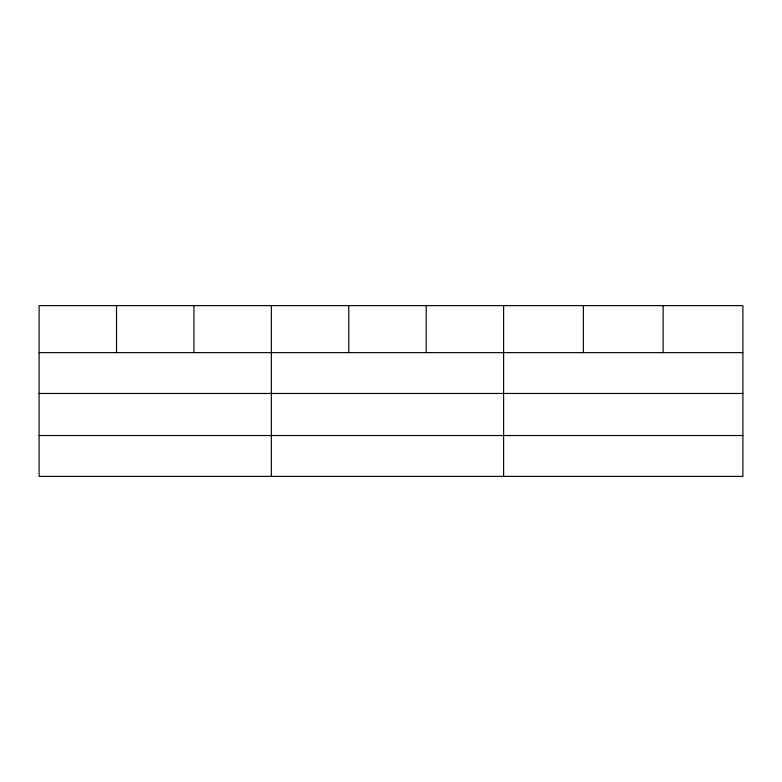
<?xml version="1.0" encoding="UTF-8"?>
<svg xmlns="http://www.w3.org/2000/svg" width="782" height="782" viewBox="0 0 782 782"><rect width="100%" height="100%" fill="white"/><g stroke="black" fill="none" stroke-linecap="round" stroke-linejoin="round"><path stroke-width="1.17" d="M742.9 393.463L742.9 305.625L39.1 305.625L39.1 476.375L742.9 476.375L742.9 393.463L39.1 393.463M39.1 352.633L742.9 352.633M39.1 435.535L742.9 435.535M663.136 305.625L663.136 352.633M583.372 305.625L583.372 352.633M503.608 305.625L503.608 476.375M426.19 305.625L426.19 352.633M348.772 305.625L348.772 352.633M271.354 305.625L271.354 476.375M193.936 305.625L193.936 352.633M116.518 305.625L116.518 352.633"/></g></svg>
